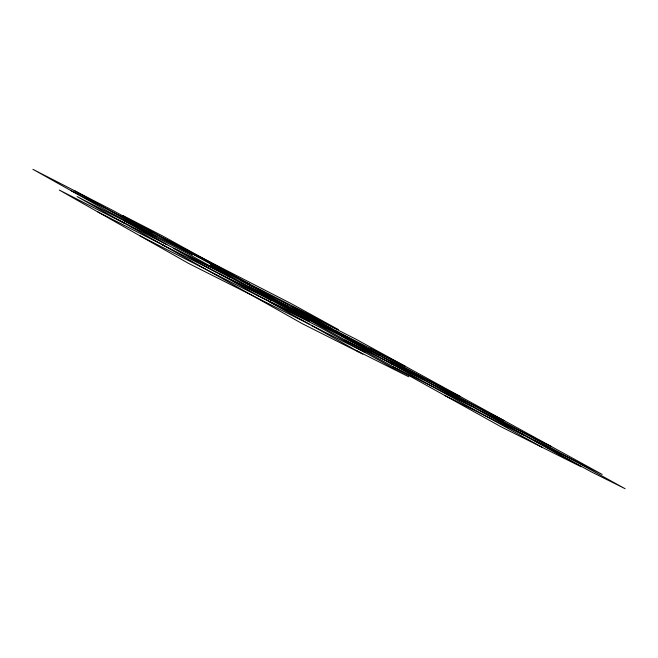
<?xml version="1.0" encoding="UTF-8"?>
<svg xmlns="http://www.w3.org/2000/svg" width="658" height="658" viewBox="0 0 658 658"><rect width="100%" height="100%" fill="white"/><g stroke="black" fill="none" stroke-linecap="round" stroke-linejoin="round"><path stroke-width="0.99" d="M355.953 350.327L408.725 376.779L321.178 327.972L140.138 235.934M533.942 440.194L602.177 474.451L356.439 339.462L292.185 306.793L591.476 471.942L625.1 488.697L425.882 379.024M444.446 395.302L523.538 434.979M309.564 324.328L188.278 263.249L59.294 190.055L124.773 223.465M392.587 366.457L471.457 406.216M482.339 411.719L551.248 446.469M218.818 273.473L257.558 295.187L309.679 321.565L186.148 252.705L77.109 196.578L164.64 245.911M345.129 340.063L423.472 379.724M434.708 385.44L504.003 420.52M391.938 364.055L393.377 364.779L387.036 361.275M311.242 325.274L365.535 352.704M287.579 307.903L344.71 336.97M347.07 338.27L289.907 309.202L254.86 289.709M351.479 340.581L364.968 347.44M358.116 344.249L371.614 351.117M97.803 211.909L271.228 300.138L214.08 271.063L173.86 248.518L230.267 277.306M301.553 315.815L379.123 355.23M390.556 361.077L460.008 396.355M118.185 219.756L223.054 273.284M249.44 286.83L325.546 325.644M335.876 330.9L405.238 366.276M288.895 307.278L302.984 314.466M319.492 322.881L332.932 329.724M262.123 293.748L294.167 310.535L272.124 299.308M318.982 322.724L295.154 310.255M295.097 310.724L309.211 317.913M325.735 326.335L339.183 333.187M301.389 314.211L315.511 321.408M332.06 329.831L345.516 336.682M307.747 317.74L321.894 324.937M338.451 333.367L351.923 340.227M282.233 304.934L305.222 316.876M339.314 333.976L322.765 325.554L328.153 328.539M314.195 321.318L328.35 328.523M344.924 336.954L358.413 343.813M153.224 232.825L70.488 190.351M163.324 237.966L291.231 303.651L338.368 329.543L214.623 266.169L122.684 215.413L162.806 236.066L249.801 284.182M184.528 249.727L225.965 271.006M369.936 348.271L424.706 378.424M311.629 318.653L364.828 347.967M296.832 311.053L334.889 332.142M240.647 280.234L288.591 306.801M341.551 336.139L542.422 447.456M282.759 303.881L320.717 324.937M272.371 298.642L279.666 302.688M74.436 190.68L156.645 236.485M268.851 301.512L362.772 354.152L302.055 323.563L162.403 244.776M123.564 220.34L166.803 244.57M257.558 295.187L258.191 295.82M212.723 265.947L210.182 264.993L501.347 426.943L581.146 466.785L281.657 301.405L212.723 265.947M192.745 254.769L108.266 211.498L32.9 169.303L113.793 210.93L192.745 254.769"/></g></svg>
